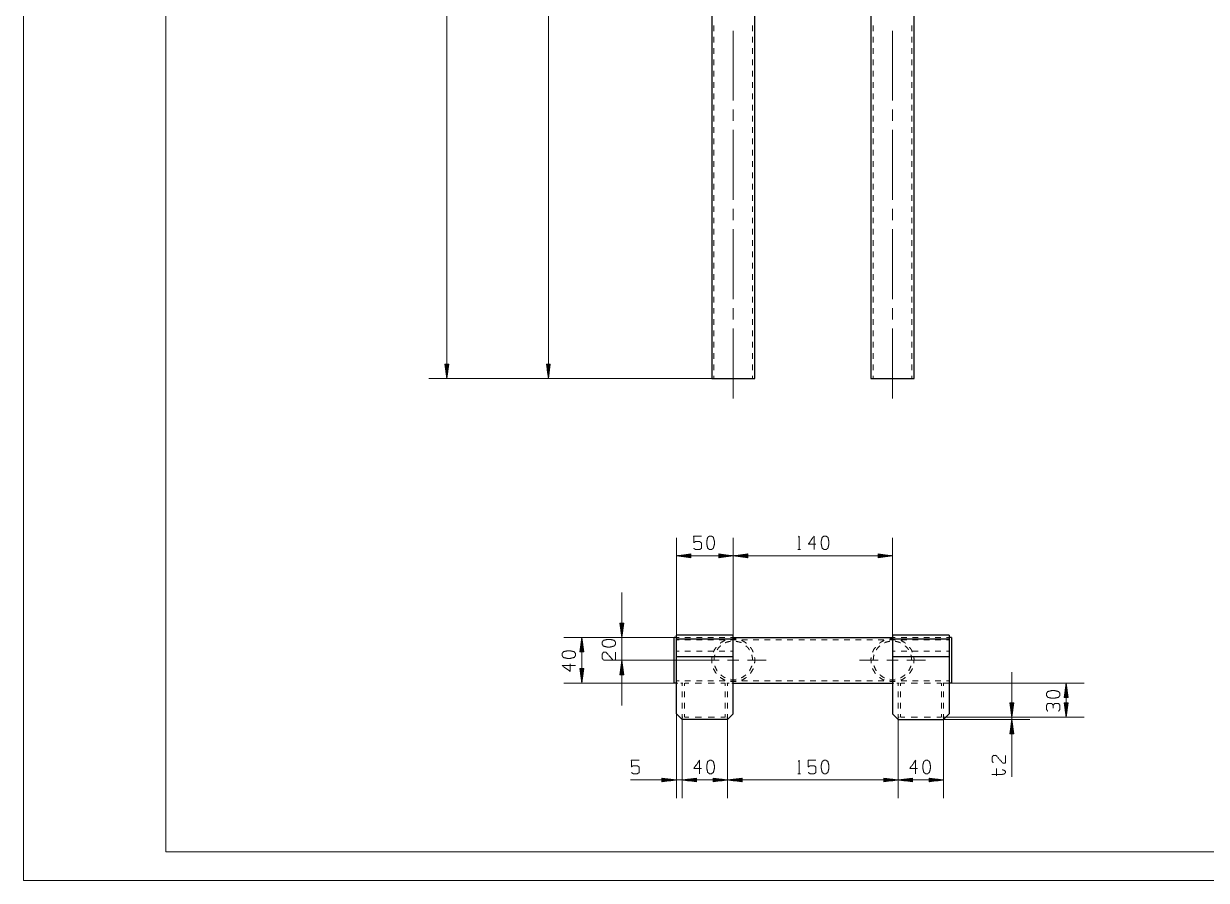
# Model space of a CAD drawing. Header units: millimetres. Extents: x 0 to 420, y 0 to 297.
# Drawn here: x 0 to 208, y 0 to 150.6 of the extents above; entities that cross this region are included whole.
import ezdxf

# ---------------------------------------------------------------- set-up
doc = ezdxf.new("R2010")
doc.units = ezdxf.units.MM
doc.layers.add('101', color=7, linetype='Continuous', true_color=0xffffff)

msp = doc.modelspace()

# ---------------------------------------------------------------- linework, layer by layer
at = {"layer": '101', "color": 133, "linetype": 'Continuous', "lineweight": 18}
for p, q in [((0, 297), (0, 0)), ((25, 292), (25, 5)), ((25, 5), (415, 5)), ((0, 0), (420, 0))]:
    msp.add_line(p, q, dxfattribs=at)
at = {"layer": '101', "color": 22, "linetype": 'Continuous', "lineweight": 18}
for p, q in [((74.42, 88.23), (74.42, 254.76)), ((92.29, 88.23), (92.29, 233.23)), ((74.09, 90.77), (74.09, 90.74)), ((74.09, 90.77), (74.09, 90.74)), ((74.09, 90.77), (74.42, 88.23)), ((74.76, 90.77), (74.09, 90.77)), ((74.14, 90.77), (74.14, 90.35)), ((74.19, 90.77), (74.19, 89.96)), ((74.24, 90.77), (74.24, 89.58)), ((74.29, 90.77), (74.29, 89.19)), ((74.35, 90.77), (74.35, 88.81)), ((74.4, 90.77), (74.4, 88.42)), ((74.42, 88.23), (74.76, 90.77)), ((74.45, 90.77), (74.45, 88.42)), ((74.5, 90.77), (74.5, 88.81)), ((74.55, 90.77), (74.55, 89.19)), ((74.6, 90.77), (74.6, 89.58)), ((74.65, 90.77), (74.65, 89.96)), ((74.7, 90.77), (74.7, 90.35)), ((74.75, 90.77), (74.75, 90.74)), ((74.75, 90.77), (74.75, 90.74)), ((91.95, 90.77), (92.29, 88.23)), ((92.62, 90.77), (91.95, 90.77)), ((91.96, 90.77), (91.96, 90.74)), ((91.96, 90.77), (91.96, 90.74)), ((92.01, 90.77), (92.01, 90.35)), ((92.06, 90.77), (92.06, 89.96)), ((92.11, 90.77), (92.11, 89.58)), ((92.16, 90.77), (92.16, 89.19)), ((92.21, 90.77), (92.21, 88.81)), ((92.26, 90.77), (92.26, 88.42)), ((92.29, 88.23), (92.62, 90.77)), ((92.31, 90.77), (92.31, 88.42)), ((92.36, 90.77), (92.36, 88.81)), ((92.42, 90.77), (92.42, 89.19)), ((92.47, 90.77), (92.47, 89.58)), ((92.52, 90.77), (92.52, 89.96)), ((92.57, 90.77), (92.57, 90.35)), ((92.62, 90.77), (92.62, 90.74)), ((92.62, 90.77), (92.62, 90.74)), ((121.02, 88.23), (71.25, 88.23)), ((121.02, 88.23), (89.11, 88.23)), ((114.82, 43.12), (114.82, 60.25)), ((124.82, 44.5), (124.82, 60.25)), ((124.82, 44.5), (124.82, 60.25)), ((152.82, 44.5), (152.82, 60.25)), ((117.36, 57.41), (114.82, 57.07)), ((114.82, 57.07), (117.36, 56.74)), ((114.82, 57.07), (124.82, 57.07)), ((117.36, 57.1), (115.01, 57.1)), ((117.36, 57.05), (115.01, 57.05)), ((117.36, 57.15), (115.4, 57.15)), ((117.36, 57), (115.4, 57)), ((117.36, 57.2), (115.79, 57.2)), ((117.36, 56.94), (115.79, 56.94)), ((117.36, 57.25), (116.17, 57.25)), ((117.36, 56.89), (116.17, 56.89)), ((117.36, 57.3), (116.56, 57.3)), ((117.36, 56.84), (116.56, 56.84)), ((117.36, 57.35), (116.94, 57.35)), ((117.36, 56.79), (116.94, 56.79)), ((117.36, 57.4), (117.33, 57.4)), ((117.36, 57.4), (117.33, 57.4)), ((117.36, 56.74), (117.33, 56.74)), ((117.36, 56.74), (117.33, 56.74)), ((117.36, 56.74), (117.36, 57.41)), ((124.82, 57.07), (122.28, 57.41)), ((122.28, 57.41), (122.28, 56.74)), ((122.28, 57.4), (122.31, 57.4)), ((122.28, 57.4), (122.31, 57.4)), ((122.28, 57.35), (122.7, 57.35)), ((122.28, 57.3), (123.09, 57.3)), ((122.28, 57.25), (123.47, 57.25)), ((122.28, 57.2), (123.86, 57.2)), ((122.28, 57.15), (124.24, 57.15)), ((122.28, 57.1), (124.63, 57.1)), ((122.28, 56.74), (124.82, 57.07)), ((122.28, 57.05), (124.63, 57.05)), ((122.28, 57), (124.24, 57)), ((122.28, 56.94), (123.86, 56.94)), ((122.28, 56.89), (123.47, 56.89)), ((122.28, 56.84), (123.09, 56.84)), ((122.28, 56.79), (122.7, 56.79)), ((122.28, 56.74), (122.31, 56.74)), ((122.28, 56.74), (122.31, 56.74)), ((127.36, 57.41), (124.82, 57.07)), ((124.82, 57.07), (152.82, 57.07)), ((124.82, 57.07), (127.36, 56.74)), ((127.36, 57.1), (125.01, 57.1)), ((127.36, 57.05), (125.01, 57.05)), ((127.36, 57.15), (125.4, 57.15)), ((127.36, 57), (125.4, 57)), ((127.36, 57.2), (125.79, 57.2)), ((127.36, 56.94), (125.79, 56.94)), ((127.36, 57.25), (126.17, 57.25)), ((127.36, 56.89), (126.17, 56.89)), ((127.36, 57.3), (126.56, 57.3)), ((127.36, 56.84), (126.56, 56.84)), ((127.36, 57.35), (126.94, 57.35)), ((127.36, 56.79), (126.94, 56.79)), ((127.36, 57.4), (127.33, 57.4)), ((127.36, 57.4), (127.33, 57.4)), ((127.36, 56.74), (127.33, 56.74)), ((127.36, 56.74), (127.33, 56.74)), ((127.36, 56.74), (127.36, 57.41)), ((150.28, 57.41), (150.28, 56.74)), ((152.82, 57.07), (150.28, 57.41)), ((150.28, 57.4), (150.31, 57.4)), ((150.28, 57.4), (150.31, 57.4)), ((150.28, 57.35), (150.7, 57.35)), ((150.28, 57.3), (151.09, 57.3)), ((150.28, 57.25), (151.47, 57.25)), ((150.28, 57.2), (151.86, 57.2)), ((150.28, 57.15), (152.24, 57.15)), ((150.28, 57.1), (152.63, 57.1)), ((150.28, 56.74), (152.82, 57.07)), ((150.28, 57.05), (152.63, 57.05)), ((150.28, 57), (152.24, 57)), ((150.28, 56.94), (151.86, 56.94)), ((150.28, 56.89), (151.47, 56.89)), ((150.28, 56.84), (151.09, 56.84)), ((150.28, 56.79), (150.7, 56.79)), ((150.28, 56.74), (150.31, 56.74)), ((150.28, 56.74), (150.31, 56.74)), ((105.21, 30.76), (105.21, 50.63)), ((104.88, 45.24), (105.21, 42.7)), ((105.55, 45.24), (104.88, 45.24)), ((104.88, 45.24), (104.88, 45.2)), ((104.88, 45.24), (104.88, 45.2)), ((104.93, 45.24), (104.93, 44.82)), ((104.98, 45.24), (104.98, 44.43)), ((105.04, 45.24), (105.04, 44.05)), ((105.09, 45.24), (105.09, 43.66)), ((105.14, 45.24), (105.14, 43.27)), ((105.19, 45.24), (105.19, 42.89)), ((105.21, 42.7), (105.55, 45.24)), ((105.24, 45.24), (105.24, 42.89)), ((105.29, 45.24), (105.29, 43.27)), ((105.34, 45.24), (105.34, 43.66)), ((105.39, 45.24), (105.39, 44.05)), ((105.44, 45.24), (105.44, 44.43)), ((105.49, 45.24), (105.49, 44.82)), ((105.54, 45.24), (105.54, 45.2)), ((105.54, 45.24), (105.54, 45.2)), ((114.42, 42.7), (95, 42.7)), ((98.18, 42.7), (97.84, 40.16)), ((98.05, 40.16), (98.05, 41.73)), ((98.1, 40.16), (98.1, 42.12)), ((98.15, 40.16), (98.15, 42.5)), ((98.51, 40.16), (98.18, 42.7)), ((98.18, 34.7), (98.18, 42.7)), ((98.2, 40.16), (98.2, 42.5)), ((98.25, 40.16), (98.25, 42.12)), ((98.3, 40.16), (98.3, 41.73)), ((114.82, 42.7), (102.04, 42.7)), ((97.84, 40.16), (98.51, 40.16)), ((97.85, 40.16), (97.85, 40.19)), ((97.85, 40.16), (97.85, 40.19)), ((97.9, 40.16), (97.9, 40.57)), ((97.95, 40.16), (97.95, 40.96)), ((98, 40.16), (98, 41.34)), ((98.35, 40.16), (98.35, 41.34)), ((98.41, 40.16), (98.41, 40.96)), ((98.46, 40.16), (98.46, 40.57)), ((98.51, 40.16), (98.51, 40.19)), ((98.51, 40.16), (98.51, 40.19)), ((119.02, 38.7), (102.04, 38.7)), ((105.21, 38.7), (104.88, 36.16)), ((105.09, 36.16), (105.09, 37.73)), ((105.14, 36.16), (105.14, 38.12)), ((105.19, 36.16), (105.19, 38.5)), ((105.55, 36.16), (105.21, 38.7)), ((105.24, 36.16), (105.24, 38.5)), ((105.29, 36.16), (105.29, 38.12)), ((105.34, 36.16), (105.34, 37.73)), ((98.51, 37.24), (97.84, 37.24)), ((97.84, 37.24), (98.18, 34.7)), ((97.85, 37.24), (97.85, 37.2)), ((97.85, 37.24), (97.85, 37.2)), ((97.9, 37.24), (97.9, 36.82)), ((97.95, 37.24), (97.95, 36.43)), ((98, 37.24), (98, 36.05)), ((98.05, 37.24), (98.05, 35.66)), ((98.1, 37.24), (98.1, 35.27)), ((98.15, 37.24), (98.15, 34.89)), ((98.18, 34.7), (98.51, 37.24)), ((98.2, 37.24), (98.2, 34.89)), ((98.25, 37.24), (98.25, 35.27)), ((98.3, 37.24), (98.3, 35.66)), ((98.35, 37.24), (98.35, 36.05)), ((98.41, 37.24), (98.41, 36.43)), ((98.46, 37.24), (98.46, 36.82)), ((98.51, 37.24), (98.51, 37.2)), ((98.51, 37.24), (98.51, 37.2)), ((104.88, 36.16), (104.88, 36.19)), ((104.88, 36.16), (104.88, 36.19)), ((104.88, 36.16), (105.55, 36.16)), ((104.93, 36.16), (104.93, 36.57)), ((104.98, 36.16), (104.98, 36.96)), ((105.04, 36.16), (105.04, 37.34)), ((105.39, 36.16), (105.39, 37.34)), ((105.44, 36.16), (105.44, 36.96)), ((105.49, 36.16), (105.49, 36.57)), ((105.54, 36.16), (105.54, 36.19)), ((105.54, 36.16), (105.54, 36.19)), ((173.8, 18.19), (173.8, 36.63)), ((114.42, 34.7), (95, 34.7)), ((161.82, 34.7), (186.54, 34.7)), ((183.37, 34.7), (183.03, 32.16)), ((183.19, 32.16), (183.19, 33.34)), ((183.24, 32.16), (183.24, 33.73)), ((183.29, 32.16), (183.29, 34.12)), ((183.34, 32.16), (183.34, 34.5)), ((183.37, 34.7), (183.37, 28.7)), ((183.7, 32.16), (183.37, 34.7)), ((183.39, 32.16), (183.39, 34.5)), ((183.45, 32.16), (183.45, 34.12)), ((183.5, 32.16), (183.5, 33.73)), ((183.55, 32.16), (183.55, 33.34)), ((174.14, 31.24), (173.47, 31.24)), ((173.47, 31.24), (173.8, 28.7)), ((173.47, 31.24), (173.47, 31.2)), ((173.47, 31.24), (173.47, 31.2)), ((173.52, 31.24), (173.52, 30.82)), ((173.57, 31.24), (173.57, 30.43)), ((173.62, 31.24), (173.62, 30.05)), ((173.67, 31.24), (173.67, 29.66)), ((173.72, 31.24), (173.72, 29.27)), ((173.78, 31.24), (173.78, 28.89)), ((173.8, 28.7), (174.14, 31.24)), ((173.83, 31.24), (173.83, 28.89)), ((173.88, 31.24), (173.88, 29.27)), ((173.93, 31.24), (173.93, 29.66)), ((173.98, 31.24), (173.98, 30.05)), ((174.03, 31.24), (174.03, 30.43)), ((174.08, 31.24), (174.08, 30.82)), ((174.13, 31.24), (174.13, 31.2)), ((174.13, 31.24), (174.13, 31.2)), ((183.03, 32.16), (183.7, 32.16)), ((183.7, 31.24), (183.03, 31.24)), ((183.03, 31.24), (183.37, 28.7)), ((183.04, 32.16), (183.04, 32.19)), ((183.04, 32.16), (183.04, 32.19)), ((183.04, 31.24), (183.04, 31.2)), ((183.04, 31.24), (183.04, 31.2)), ((183.09, 32.16), (183.09, 32.57)), ((183.09, 31.24), (183.09, 30.82)), ((183.14, 32.16), (183.14, 32.96)), ((183.14, 31.24), (183.14, 30.43)), ((183.19, 31.24), (183.19, 30.05)), ((183.24, 31.24), (183.24, 29.66)), ((183.29, 31.24), (183.29, 29.27)), ((183.34, 31.24), (183.34, 28.89)), ((183.37, 28.7), (183.7, 31.24)), ((183.39, 31.24), (183.39, 28.89)), ((183.45, 31.24), (183.45, 29.27)), ((183.5, 31.24), (183.5, 29.66)), ((183.55, 31.24), (183.55, 30.05)), ((183.6, 32.16), (183.6, 32.96)), ((183.6, 31.24), (183.6, 30.43)), ((183.65, 32.16), (183.65, 32.57)), ((183.65, 31.24), (183.65, 30.82)), ((183.7, 32.16), (183.7, 32.19)), ((183.7, 32.16), (183.7, 32.19)), ((183.7, 31.24), (183.7, 31.2)), ((183.7, 31.24), (183.7, 31.2)), ((114.82, 29.3), (114.82, 14.47)), ((115.82, 28.7), (115.82, 14.47)), ((115.82, 28.7), (115.82, 14.47)), ((123.82, 28.7), (123.82, 14.47)), ((123.82, 28.7), (123.82, 14.47)), ((153.82, 28.7), (153.82, 14.47)), ((153.82, 28.7), (153.82, 14.47)), ((161.82, 28.7), (186.54, 28.7)), ((161.82, 28.7), (161.82, 14.47)), ((161.82, 28.7), (176.98, 28.7)), ((161.82, 28.3), (176.98, 28.3)), ((173.8, 28.3), (173.47, 25.76)), ((173.67, 25.76), (173.67, 27.33)), ((173.72, 25.76), (173.72, 27.72)), ((173.78, 25.76), (173.78, 28.1)), ((174.14, 25.76), (173.8, 28.3)), ((173.83, 25.76), (173.83, 28.1)), ((173.88, 25.76), (173.88, 27.72)), ((173.93, 25.76), (173.93, 27.33)), ((173.47, 25.76), (173.47, 25.79)), ((173.47, 25.76), (173.47, 25.79)), ((173.47, 25.76), (174.14, 25.76)), ((173.52, 25.76), (173.52, 26.17)), ((173.57, 25.76), (173.57, 26.56)), ((173.62, 25.76), (173.62, 26.94)), ((173.98, 25.76), (173.98, 26.94)), ((174.03, 25.76), (174.03, 26.56)), ((174.08, 25.76), (174.08, 26.17)), ((174.13, 25.76), (174.13, 25.79)), ((174.13, 25.76), (174.13, 25.79)), ((106.74, 17.65), (123.76, 17.65)), ((112.28, 17.98), (112.31, 17.98)), ((112.28, 17.98), (112.31, 17.98)), ((114.82, 17.65), (112.28, 17.98)), ((112.28, 17.98), (112.28, 17.31)), ((112.28, 17.92), (112.7, 17.92)), ((112.28, 17.87), (113.09, 17.87)), ((112.28, 17.82), (113.47, 17.82)), ((112.28, 17.77), (113.86, 17.77)), ((112.28, 17.72), (114.24, 17.72)), ((112.28, 17.67), (114.63, 17.67)), ((112.28, 17.31), (114.82, 17.65)), ((112.28, 17.62), (114.63, 17.62)), ((112.28, 17.57), (114.24, 17.57)), ((112.28, 17.52), (113.86, 17.52)), ((112.28, 17.47), (113.47, 17.47)), ((112.28, 17.42), (113.09, 17.42)), ((112.28, 17.37), (112.7, 17.37)), ((112.28, 17.32), (112.31, 17.32)), ((112.28, 17.32), (112.31, 17.32)), ((118.36, 17.98), (115.82, 17.65)), ((118.36, 17.98), (115.82, 17.65)), ((115.82, 17.65), (118.36, 17.31)), ((123.82, 17.65), (115.82, 17.65)), ((115.82, 17.65), (118.36, 17.31)), ((118.36, 17.67), (116.01, 17.67)), ((118.36, 17.67), (116.01, 17.67)), ((118.36, 17.62), (116.01, 17.62)), ((118.36, 17.62), (116.01, 17.62)), ((118.36, 17.72), (116.4, 17.72)), ((118.36, 17.72), (116.4, 17.72)), ((118.36, 17.57), (116.4, 17.57)), ((118.36, 17.57), (116.4, 17.57)), ((118.36, 17.77), (116.79, 17.77)), ((118.36, 17.77), (116.79, 17.77)), ((118.36, 17.52), (116.79, 17.52)), ((118.36, 17.52), (116.79, 17.52)), ((118.36, 17.82), (117.17, 17.82)), ((118.36, 17.82), (117.17, 17.82)), ((118.36, 17.47), (117.17, 17.47)), ((118.36, 17.47), (117.17, 17.47)), ((118.36, 17.87), (117.56, 17.87)), ((118.36, 17.87), (117.56, 17.87)), ((118.36, 17.42), (117.56, 17.42)), ((118.36, 17.42), (117.56, 17.42)), ((118.36, 17.92), (117.94, 17.92)), ((118.36, 17.92), (117.94, 17.92)), ((118.36, 17.37), (117.94, 17.37)), ((118.36, 17.37), (117.94, 17.37)), ((118.36, 17.98), (118.33, 17.98)), ((118.36, 17.98), (118.33, 17.98)), ((118.36, 17.98), (118.33, 17.98)), ((118.36, 17.98), (118.33, 17.98)), ((118.36, 17.32), (118.33, 17.32)), ((118.36, 17.32), (118.33, 17.32)), ((118.36, 17.32), (118.33, 17.32)), ((118.36, 17.32), (118.33, 17.32)), ((118.36, 17.31), (118.36, 17.98)), ((118.36, 17.31), (118.36, 17.98)), ((121.28, 17.98), (121.31, 17.98)), ((121.28, 17.98), (121.31, 17.98)), ((123.82, 17.65), (121.28, 17.98)), ((121.28, 17.98), (121.28, 17.31)), ((121.28, 17.92), (121.7, 17.92)), ((121.28, 17.87), (122.09, 17.87)), ((121.28, 17.82), (122.47, 17.82)), ((121.28, 17.77), (122.86, 17.77)), ((121.28, 17.72), (123.24, 17.72)), ((121.28, 17.67), (123.63, 17.67)), ((121.28, 17.31), (123.82, 17.65)), ((121.28, 17.62), (123.63, 17.62)), ((121.28, 17.57), (123.24, 17.57)), ((121.28, 17.52), (122.86, 17.52)), ((121.28, 17.47), (122.47, 17.47)), ((121.28, 17.42), (122.09, 17.42)), ((121.28, 17.37), (121.7, 17.37)), ((121.28, 17.32), (121.31, 17.32)), ((121.28, 17.32), (121.31, 17.32)), ((126.36, 17.98), (123.82, 17.65)), ((123.82, 17.65), (126.36, 17.31)), ((153.82, 17.65), (123.82, 17.65)), ((126.36, 17.67), (124.01, 17.67)), ((126.36, 17.62), (124.01, 17.62)), ((126.36, 17.72), (124.4, 17.72)), ((126.36, 17.57), (124.4, 17.57)), ((126.36, 17.77), (124.79, 17.77)), ((126.36, 17.52), (124.79, 17.52)), ((126.36, 17.82), (125.17, 17.82)), ((126.36, 17.47), (125.17, 17.47)), ((126.36, 17.87), (125.56, 17.87)), ((126.36, 17.42), (125.56, 17.42)), ((126.36, 17.92), (125.94, 17.92)), ((126.36, 17.37), (125.94, 17.37)), ((126.36, 17.98), (126.33, 17.98)), ((126.36, 17.98), (126.33, 17.98)), ((126.36, 17.32), (126.33, 17.32)), ((126.36, 17.32), (126.33, 17.32)), ((126.36, 17.31), (126.36, 17.98)), ((151.28, 17.98), (151.28, 17.31)), ((151.28, 17.98), (151.31, 17.98)), ((151.28, 17.98), (151.31, 17.98)), ((153.82, 17.65), (151.28, 17.98)), ((151.28, 17.92), (151.7, 17.92)), ((151.28, 17.87), (152.09, 17.87)), ((151.28, 17.82), (152.47, 17.82)), ((151.28, 17.77), (152.86, 17.77)), ((151.28, 17.72), (153.24, 17.72)), ((151.28, 17.67), (153.63, 17.67)), ((151.28, 17.31), (153.82, 17.65)), ((151.28, 17.62), (153.63, 17.62)), ((151.28, 17.57), (153.24, 17.57)), ((151.28, 17.52), (152.86, 17.52)), ((151.28, 17.47), (152.47, 17.47)), ((151.28, 17.42), (152.09, 17.42)), ((151.28, 17.37), (151.7, 17.37)), ((151.28, 17.32), (151.31, 17.32)), ((151.28, 17.32), (151.31, 17.32)), ((156.36, 17.98), (153.82, 17.65)), ((161.82, 17.65), (153.82, 17.65)), ((153.82, 17.65), (156.36, 17.31)), ((156.36, 17.67), (154.01, 17.67)), ((156.36, 17.62), (154.01, 17.62)), ((156.36, 17.72), (154.4, 17.72)), ((156.36, 17.57), (154.4, 17.57)), ((156.36, 17.77), (154.79, 17.77)), ((156.36, 17.52), (154.79, 17.52)), ((156.36, 17.82), (155.17, 17.82)), ((156.36, 17.47), (155.17, 17.47)), ((156.36, 17.87), (155.56, 17.87)), ((156.36, 17.42), (155.56, 17.42)), ((156.36, 17.92), (155.94, 17.92)), ((156.36, 17.37), (155.94, 17.37)), ((156.36, 17.98), (156.33, 17.98)), ((156.36, 17.98), (156.33, 17.98)), ((156.36, 17.32), (156.33, 17.32)), ((156.36, 17.32), (156.33, 17.32)), ((156.36, 17.31), (156.36, 17.98)), ((159.28, 17.98), (159.31, 17.98)), ((159.28, 17.98), (159.31, 17.98)), ((159.28, 17.98), (159.28, 17.31)), ((161.82, 17.65), (159.28, 17.98)), ((159.28, 17.92), (159.7, 17.92)), ((159.28, 17.87), (160.09, 17.87)), ((159.28, 17.82), (160.47, 17.82)), ((159.28, 17.77), (160.86, 17.77)), ((159.28, 17.72), (161.24, 17.72)), ((159.28, 17.67), (161.63, 17.67)), ((159.28, 17.31), (161.82, 17.65)), ((159.28, 17.62), (161.63, 17.62)), ((159.28, 17.57), (161.24, 17.57)), ((159.28, 17.52), (160.86, 17.52)), ((159.28, 17.47), (160.47, 17.47)), ((159.28, 17.42), (160.09, 17.42)), ((159.28, 17.37), (159.7, 17.37)), ((159.28, 17.32), (159.31, 17.32)), ((159.28, 17.32), (159.31, 17.32))]:
    msp.add_line(p, q, dxfattribs=at)
at = {"layer": '101', "color": 92, "linetype": 'Continuous', "lineweight": 25}
for p, q in [((121.02, 233.23), (121.02, 88.23)), ((128.62, 88.23), (128.62, 233.23)), ((149.02, 233.23), (149.02, 88.23)), ((156.62, 88.23), (156.62, 233.23)), ((124.82, 43.12), (114.82, 43.12)), ((114.82, 42.42), (114.82, 43.12)), ((114.82, 39.88), (114.82, 42.42)), ((124.82, 42.42), (114.82, 42.42)), ((124.82, 42.42), (124.82, 43.12)), ((124.82, 42.7), (152.82, 42.7)), ((124.82, 39.88), (124.82, 42.42)), ((152.82, 43.12), (152.82, 42.42)), ((162.82, 43.12), (152.82, 43.12)), ((152.82, 42.42), (152.82, 39.88)), ((162.82, 42.42), (152.82, 42.42)), ((162.82, 43.12), (162.82, 42.42)), ((162.82, 42.42), (162.82, 39.88)), ((124.82, 39.3), (114.82, 39.3)), ((114.82, 29.3), (114.82, 38.3)), ((124.82, 29.3), (124.82, 38.3)), ((162.82, 39.3), (152.82, 39.3)), ((152.82, 38.3), (152.82, 29.3)), ((162.82, 38.3), (162.82, 29.3)), ((124.82, 34.7), (152.82, 34.7)), ((114.82, 29.3), (115.82, 28.3)), ((123.82, 28.3), (124.82, 29.3)), ((152.82, 29.3), (153.82, 28.3)), ((161.82, 28.3), (162.82, 29.3)), ((123.82, 28.3), (115.82, 28.3)), ((153.82, 28.3), (161.82, 28.3))]:
    msp.add_line(p, q, dxfattribs=at)
at = {"layer": '101', "color": 53, "linetype": 'Continuous', "lineweight": 18}
for p, q in [((121.42, 150.3), (121.42, 149.31)), ((128.22, 149.31), (128.22, 150.3)), ((149.42, 150.3), (149.42, 149.31)), ((156.22, 149.31), (156.22, 150.3)), ((121.42, 148.31), (121.42, 147.32)), ((128.22, 147.32), (128.22, 148.31)), ((149.42, 148.31), (149.42, 147.32)), ((156.22, 147.32), (156.22, 148.31)), ((121.42, 146.33), (121.42, 145.33)), ((128.22, 145.33), (128.22, 146.33)), ((149.42, 146.33), (149.42, 145.33)), ((156.22, 145.33), (156.22, 146.33)), ((121.42, 144.34), (121.42, 143.35)), ((128.22, 143.35), (128.22, 144.34)), ((149.42, 144.34), (149.42, 143.35)), ((156.22, 143.35), (156.22, 144.34)), ((121.42, 142.36), (121.42, 141.36)), ((128.22, 141.36), (128.22, 142.36)), ((149.42, 142.36), (149.42, 141.36)), ((156.22, 141.36), (156.22, 142.36)), ((121.42, 140.37), (121.42, 139.38)), ((128.22, 139.38), (128.22, 140.37)), ((149.42, 140.37), (149.42, 139.38)), ((156.22, 139.38), (156.22, 140.37)), ((121.42, 138.38), (121.42, 137.39)), ((128.22, 137.39), (128.22, 138.38)), ((149.42, 138.38), (149.42, 137.39)), ((156.22, 137.39), (156.22, 138.38)), ((121.42, 136.4), (121.42, 135.4)), ((128.22, 135.4), (128.22, 136.4)), ((149.42, 136.4), (149.42, 135.4)), ((156.22, 135.4), (156.22, 136.4)), ((121.42, 134.41), (121.42, 133.42)), ((128.22, 133.42), (128.22, 134.41)), ((149.42, 134.41), (149.42, 133.42)), ((156.22, 133.42), (156.22, 134.41)), ((121.42, 132.42), (121.42, 131.43)), ((128.22, 131.43), (128.22, 132.42)), ((149.42, 132.42), (149.42, 131.43)), ((156.22, 131.43), (156.22, 132.42)), ((121.42, 130.44), (121.42, 129.44)), ((128.22, 129.44), (128.22, 130.44)), ((149.42, 130.44), (149.42, 129.44)), ((156.22, 129.44), (156.22, 130.44)), ((121.42, 128.45), (121.42, 127.46)), ((128.22, 127.46), (128.22, 128.45)), ((149.42, 128.45), (149.42, 127.46)), ((156.22, 127.46), (156.22, 128.45)), ((121.42, 126.46), (121.42, 125.47)), ((128.22, 125.47), (128.22, 126.46)), ((149.42, 126.46), (149.42, 125.47)), ((156.22, 125.47), (156.22, 126.46)), ((121.42, 124.48), (121.42, 123.49)), ((128.22, 123.49), (128.22, 124.48)), ((149.42, 124.48), (149.42, 123.49)), ((156.22, 123.49), (156.22, 124.48)), ((121.42, 122.49), (121.42, 121.5)), ((128.22, 121.5), (128.22, 122.49)), ((149.42, 122.49), (149.42, 121.5)), ((156.22, 121.5), (156.22, 122.49)), ((121.42, 120.51), (121.42, 119.51)), ((128.22, 119.51), (128.22, 120.51)), ((149.42, 120.51), (149.42, 119.51)), ((156.22, 119.51), (156.22, 120.51)), ((121.42, 118.52), (121.42, 117.53)), ((121.42, 116.53), (121.42, 115.54)), ((128.22, 117.53), (128.22, 118.52)), ((128.22, 115.54), (128.22, 116.53)), ((149.42, 118.52), (149.42, 117.53)), ((149.42, 116.53), (149.42, 115.54)), ((156.22, 117.53), (156.22, 118.52)), ((156.22, 115.54), (156.22, 116.53)), ((121.42, 114.55), (121.42, 113.55)), ((128.22, 113.55), (128.22, 114.55)), ((149.42, 114.55), (149.42, 113.55)), ((156.22, 113.55), (156.22, 114.55)), ((121.42, 112.56), (121.42, 111.57)), ((128.22, 111.57), (128.22, 112.56)), ((149.42, 112.56), (149.42, 111.57)), ((156.22, 111.57), (156.22, 112.56)), ((121.42, 110.57), (121.42, 109.58)), ((128.22, 109.58), (128.22, 110.57)), ((149.42, 110.57), (149.42, 109.58)), ((156.22, 109.58), (156.22, 110.57)), ((121.42, 108.59), (121.42, 107.59)), ((128.22, 107.59), (128.22, 108.59)), ((149.42, 108.59), (149.42, 107.59)), ((156.22, 107.59), (156.22, 108.59)), ((121.42, 106.6), (121.42, 105.61)), ((128.22, 105.61), (128.22, 106.6)), ((149.42, 106.6), (149.42, 105.61)), ((156.22, 105.61), (156.22, 106.6)), ((121.42, 104.62), (121.42, 103.62)), ((128.22, 103.62), (128.22, 104.62)), ((149.42, 104.62), (149.42, 103.62)), ((156.22, 103.62), (156.22, 104.62)), ((121.42, 102.63), (121.42, 101.64)), ((128.22, 101.64), (128.22, 102.63)), ((149.42, 102.63), (149.42, 101.64)), ((156.22, 101.64), (156.22, 102.63)), ((121.42, 100.64), (121.42, 99.65)), ((128.22, 99.65), (128.22, 100.64)), ((149.42, 100.64), (149.42, 99.65)), ((156.22, 99.65), (156.22, 100.64)), ((121.42, 98.66), (121.42, 97.66)), ((128.22, 97.66), (128.22, 98.66)), ((149.42, 98.66), (149.42, 97.66)), ((156.22, 97.66), (156.22, 98.66)), ((121.42, 96.67), (121.42, 95.68)), ((128.22, 95.68), (128.22, 96.67)), ((149.42, 96.67), (149.42, 95.68)), ((156.22, 95.68), (156.22, 96.67)), ((121.42, 94.68), (121.42, 93.69)), ((128.22, 93.69), (128.22, 94.68)), ((149.42, 94.68), (149.42, 93.69)), ((156.22, 93.69), (156.22, 94.68)), ((121.42, 92.7), (121.42, 91.7)), ((128.22, 91.7), (128.22, 92.7)), ((149.42, 92.7), (149.42, 91.7)), ((156.22, 91.7), (156.22, 92.7)), ((121.42, 90.71), (121.42, 89.72)), ((128.22, 89.72), (128.22, 90.71)), ((149.42, 90.71), (149.42, 89.72)), ((156.22, 89.72), (156.22, 90.71)), ((121.42, 88.72), (121.42, 88.23)), ((128.22, 88.23), (128.22, 88.72)), ((149.42, 88.72), (149.42, 88.23)), ((156.22, 88.23), (156.22, 88.72)), ((114.82, 42.7), (115.32, 42.7)), ((114.82, 42.3), (115.32, 42.3)), ((116.32, 42.7), (117.32, 42.7)), ((116.32, 42.3), (117.32, 42.3)), ((118.32, 42.7), (119.32, 42.7)), ((118.32, 42.3), (119.32, 42.3)), ((120.32, 42.7), (121.32, 42.7)), ((120.32, 42.3), (121.32, 42.3)), ((122.32, 42.7), (123.32, 42.7)), ((122.32, 42.3), (123.32, 42.3)), ((124.32, 42.7), (124.82, 42.7)), ((124.32, 42.3), (125.32, 42.3)), ((126.32, 42.3), (127.32, 42.3)), ((128.32, 42.3), (129.32, 42.3)), ((130.32, 42.3), (131.32, 42.3)), ((132.32, 42.3), (133.32, 42.3)), ((134.32, 42.3), (135.32, 42.3)), ((136.32, 42.3), (137.32, 42.3)), ((138.32, 42.3), (139.32, 42.3)), ((140.32, 42.3), (141.32, 42.3)), ((142.32, 42.3), (143.32, 42.3)), ((144.32, 42.3), (145.32, 42.3)), ((146.32, 42.3), (147.32, 42.3)), ((148.32, 42.3), (149.32, 42.3)), ((150.32, 42.3), (151.32, 42.3)), ((152.32, 42.3), (153.32, 42.3)), ((152.82, 42.7), (153.32, 42.7)), ((154.32, 42.7), (155.32, 42.7)), ((154.32, 42.3), (155.32, 42.3)), ((156.32, 42.7), (157.32, 42.7)), ((156.32, 42.3), (157.32, 42.3)), ((158.32, 42.7), (159.32, 42.7)), ((158.32, 42.3), (159.32, 42.3)), ((160.32, 42.7), (161.32, 42.7)), ((160.32, 42.3), (161.32, 42.3)), ((162.32, 42.7), (162.82, 42.7)), ((162.32, 42.3), (162.82, 42.3)), ((115.32, 40.3), (114.82, 40.3)), ((117.32, 40.3), (116.32, 40.3)), ((119.32, 40.3), (118.32, 40.3)), ((121.32, 40.3), (120.32, 40.3)), ((123.32, 40.3), (122.32, 40.3)), ((124.82, 40.3), (124.32, 40.3)), ((153.32, 40.3), (152.82, 40.3)), ((155.32, 40.3), (154.32, 40.3)), ((157.32, 40.3), (156.32, 40.3)), ((159.32, 40.3), (158.32, 40.3)), ((161.32, 40.3), (160.32, 40.3)), ((162.82, 40.3), (162.32, 40.3)), ((114.82, 35.1), (115.32, 35.1)), ((114.82, 34.7), (115.07, 34.7)), ((115.57, 34.7), (115.82, 34.7)), ((115.82, 34.2), (115.82, 34.7)), ((115.82, 34.7), (115.97, 34.7)), ((116.22, 34.2), (116.22, 34.7)), ((116.27, 34.7), (116.42, 34.7)), ((116.32, 35.1), (117.32, 35.1)), ((116.42, 34.7), (116.99, 34.7)), ((118.12, 34.7), (119.25, 34.7)), ((118.32, 35.1), (119.32, 35.1)), ((120.32, 35.1), (121.32, 35.1)), ((120.39, 34.7), (121.52, 34.7)), ((122.32, 35.1), (123.32, 35.1)), ((122.65, 34.7), (123.22, 34.7)), ((123.37, 34.7), (123.22, 34.7)), ((123.42, 34.2), (123.42, 34.7)), ((123.82, 34.7), (123.67, 34.7)), ((123.82, 34.7), (124.07, 34.7)), ((123.82, 34.2), (123.82, 34.7)), ((124.32, 35.1), (125.32, 35.1)), ((124.33, 34.95), (124.82, 34.9)), ((124.34, 35.36), (124.82, 35.3)), ((124.57, 34.7), (124.82, 34.7)), ((124.82, 35.3), (125.3, 35.36)), ((124.82, 34.9), (125.31, 34.95)), ((126.32, 35.1), (127.32, 35.1)), ((128.32, 35.1), (129.32, 35.1)), ((130.32, 35.1), (131.32, 35.1)), ((132.32, 35.1), (133.32, 35.1)), ((134.32, 35.1), (135.32, 35.1)), ((136.32, 35.1), (137.32, 35.1)), ((138.32, 35.1), (139.32, 35.1)), ((140.32, 35.1), (141.32, 35.1)), ((142.32, 35.1), (143.32, 35.1)), ((144.32, 35.1), (145.32, 35.1)), ((146.32, 35.1), (147.32, 35.1)), ((148.32, 35.1), (149.32, 35.1)), ((150.32, 35.1), (151.32, 35.1)), ((152.32, 35.1), (153.32, 35.1)), ((152.33, 34.95), (152.82, 34.9)), ((152.34, 35.36), (152.82, 35.3)), ((152.82, 35.3), (153.3, 35.36)), ((152.82, 34.9), (153.31, 34.95)), ((152.82, 34.7), (153.07, 34.7)), ((153.57, 34.7), (153.82, 34.7)), ((153.97, 34.7), (153.82, 34.7)), ((153.82, 34.7), (153.82, 34.2)), ((154.22, 34.7), (154.22, 34.2)), ((154.42, 34.7), (154.27, 34.7)), ((154.32, 35.1), (155.32, 35.1)), ((154.42, 34.7), (154.99, 34.7)), ((156.12, 34.7), (157.25, 34.7)), ((156.32, 35.1), (157.32, 35.1)), ((158.32, 35.1), (159.32, 35.1)), ((158.39, 34.7), (159.52, 34.7)), ((160.32, 35.1), (161.32, 35.1)), ((160.65, 34.7), (161.22, 34.7)), ((161.22, 34.7), (161.37, 34.7)), ((161.42, 34.7), (161.42, 34.2)), ((161.67, 34.7), (161.82, 34.7)), ((161.82, 34.7), (162.07, 34.7)), ((161.82, 34.7), (161.82, 34.2)), ((162.32, 35.1), (162.82, 35.1)), ((162.57, 34.7), (162.82, 34.7)), ((115.82, 32.2), (115.82, 33.2)), ((116.22, 32.2), (116.22, 33.2)), ((123.42, 32.2), (123.42, 33.2)), ((123.82, 32.2), (123.82, 33.2)), ((153.82, 33.2), (153.82, 32.2)), ((154.22, 33.2), (154.22, 32.2)), ((161.42, 33.2), (161.42, 32.2)), ((161.82, 33.2), (161.82, 32.2)), ((115.82, 30.2), (115.82, 31.2)), ((115.82, 28.7), (115.82, 29.2)), ((116.22, 30.2), (116.22, 31.2)), ((116.22, 28.7), (116.22, 29.2)), ((123.42, 30.2), (123.42, 31.2)), ((123.42, 28.7), (123.42, 29.2)), ((123.82, 30.2), (123.82, 31.2)), ((123.82, 28.7), (123.82, 29.2)), ((153.82, 31.2), (153.82, 30.2)), ((153.82, 29.2), (153.82, 28.7)), ((154.22, 31.2), (154.22, 30.2)), ((154.22, 29.2), (154.22, 28.7)), ((161.42, 31.2), (161.42, 30.2)), ((161.42, 29.2), (161.42, 28.7)), ((161.82, 31.2), (161.82, 30.2)), ((161.82, 29.2), (161.82, 28.7)), ((115.97, 28.7), (115.82, 28.7)), ((115.97, 28.7), (115.82, 28.7)), ((115.82, 28.7), (115.82, 28.6)), ((115.82, 28.4), (115.82, 28.3)), ((116.42, 28.7), (116.27, 28.7)), ((116.42, 28.7), (116.27, 28.7)), ((116.99, 28.7), (116.42, 28.7)), ((116.99, 28.7), (116.42, 28.7)), ((119.25, 28.7), (118.12, 28.7)), ((119.25, 28.7), (118.12, 28.7)), ((121.52, 28.7), (120.39, 28.7)), ((121.52, 28.7), (120.39, 28.7)), ((123.22, 28.7), (122.65, 28.7)), ((123.22, 28.7), (122.65, 28.7)), ((123.37, 28.7), (123.22, 28.7)), ((123.37, 28.7), (123.22, 28.7)), ((123.82, 28.7), (123.67, 28.7)), ((123.82, 28.7), (123.67, 28.7)), ((123.82, 28.7), (123.82, 28.6)), ((123.82, 28.4), (123.82, 28.3)), ((153.97, 28.7), (153.82, 28.7)), ((153.82, 28.6), (153.82, 28.7)), ((153.97, 28.7), (153.82, 28.7)), ((153.82, 28.3), (153.82, 28.4)), ((154.42, 28.7), (154.27, 28.7)), ((154.42, 28.7), (154.27, 28.7)), ((154.99, 28.7), (154.42, 28.7)), ((154.99, 28.7), (154.42, 28.7)), ((157.25, 28.7), (156.12, 28.7)), ((157.25, 28.7), (156.12, 28.7)), ((159.52, 28.7), (158.39, 28.7)), ((159.52, 28.7), (158.39, 28.7)), ((161.22, 28.7), (160.65, 28.7)), ((161.22, 28.7), (160.65, 28.7)), ((161.37, 28.7), (161.22, 28.7)), ((161.37, 28.7), (161.22, 28.7)), ((161.82, 28.7), (161.67, 28.7)), ((161.82, 28.7), (161.67, 28.7)), ((161.82, 28.6), (161.82, 28.7)), ((161.82, 28.3), (161.82, 28.4))]:
    msp.add_line(p, q, dxfattribs=at)
at = {"layer": '101', "color": 151, "linetype": 'Continuous', "lineweight": 18}
for p, q in [((124.82, 137.13), (124.82, 149.41)), ((152.82, 137.13), (152.82, 149.41)), ((124.82, 133.54), (124.82, 135.54)), ((152.82, 133.54), (152.82, 135.54)), ((124.82, 119.67), (124.82, 131.95)), ((152.82, 119.67), (152.82, 131.95)), ((124.82, 116.08), (124.82, 118.08)), ((152.82, 116.08), (152.82, 118.08)), ((124.82, 102.21), (124.82, 114.49)), ((152.82, 102.21), (152.82, 114.49)), ((124.82, 98.62), (124.82, 100.62)), ((152.82, 98.62), (152.82, 100.62)), ((124.82, 41.2), (124.82, 44.5)), ((152.82, 41.2), (152.82, 44.5)), ((124.82, 37.7), (124.82, 39.7)), ((152.82, 37.7), (152.82, 39.7)), ((122.32, 38.7), (119.02, 38.7)), ((123.82, 38.7), (125.82, 38.7)), ((127.32, 38.7), (130.62, 38.7)), ((150.32, 38.7), (147.02, 38.7)), ((151.82, 38.7), (153.82, 38.7)), ((155.32, 38.7), (158.62, 38.7)), ((124.82, 36.2), (124.82, 32.9)), ((152.82, 36.2), (152.82, 32.9))]:
    msp.add_line(p, q, dxfattribs=at)
at = {"layer": '101', "color": 72, "linetype": 'Continuous', "lineweight": 18}
for p, q in [((136.2, 58.16), (136.63, 58.16)), ((136.2, 18.74), (136.63, 18.74)), ((171.13, 18.36), (171.13, 19.69))]:
    msp.add_line(p, q, dxfattribs=at)
at = {"layer": '101', "color": 72, "linetype": 'Continuous', "lineweight": 25}
for p, q in [((114.82, 42.7), (114.42, 42.7)), ((114.42, 35.3), (114.42, 42.1)), ((163.22, 42.7), (162.82, 42.7)), ((163.22, 42.1), (163.22, 35.3)), ((114.82, 34.7), (114.42, 34.7)), ((163.22, 34.7), (162.82, 34.7))]:
    msp.add_line(p, q, dxfattribs=at)
at = {"layer": '101', "color": 151, "linetype": 'Continuous', "lineweight": 18}
for points in [[(124.82, 84.75), (124.82, 86.34), (124.82, 97.03)], [(152.82, 84.75), (152.82, 86.34), (152.82, 97.03)]]:
    msp.add_open_spline(points, degree=1, knots=[0, 0, 0.129302, 1, 1], dxfattribs=at)
at = {"layer": '101', "color": 92, "linetype": 'Continuous', "lineweight": 25}
for points, knots in [([(121.02, 88.23), (121.53, 88.23), (122.92, 88.23), (124.82, 88.23)], [0, 0, 0.133975, 0.499999, 1, 1]), ([(124.82, 88.23), (126.72, 88.23), (127.51, 88.23), (128.49, 88.23), (128.62, 88.23)], [0, 0, 0.5, 0.707106, 0.965926, 1, 1]), ([(149.02, 88.23), (149.15, 88.23), (150.13, 88.23), (151.84, 88.23), (152.82, 88.23)], [0, 0, 0.034076, 0.292893, 0.74118, 1, 1]), ([(152.82, 88.23), (153.81, 88.23), (155.51, 88.23), (156.49, 88.23), (156.62, 88.23)], [0, 0, 0.25882, 0.707109, 0.965926, 1, 1]), ([(152.82, 39.3), (152.82, 39.16), (152.82, 38.3)], [0, 0, 0.133976, 1, 1]), ([(162.82, 39.3), (162.82, 39.16), (162.82, 38.3)], [0, 0, 0.133976, 1, 1])]:
    msp.add_open_spline(points, degree=1, knots=knots, dxfattribs=at)
at = {"layer": '101', "color": 72, "linetype": 'Continuous', "lineweight": 18}
for points, knots in [([(117.86, 58.39), (118.2, 58.16), (118.89, 58.16), (119.22, 58.39), (119.22, 59.34), (118.89, 59.59), (118.2, 59.59), (117.86, 59.36), (117.86, 60.54), (119.22, 60.54)], [0, 0, 0.062228, 0.168343, 0.230571, 0.376816, 0.441265, 0.547381, 0.609609, 0.79049, 1, 1]), ([(120.99, 58.16), (121.32, 58.41), (121.5, 59.11), (121.5, 59.59), (121.32, 60.31), (120.99, 60.54), (120.65, 60.54), (120.32, 60.31), (120.14, 59.59), (120.16, 59.11), (120.32, 58.41), (120.65, 58.16), (120.99, 58.16)], [0, 0, 0.067526, 0.183971, 0.260584, 0.380943, 0.446141, 0.500306, 0.565504, 0.685864, 0.762529, 0.87831, 0.945835, 1, 1]), ([(136.27, 60.34), (136.41, 60.54), (136.41, 58.16)], [0, 0, 0.093489, 1, 1]), ([(139.36, 59.11), (138.02, 59.11), (139.03, 60.54), (139.03, 58.16)], [0, 0, 0.245869, 0.565295, 1, 1]), ([(141.13, 58.16), (141.46, 58.41), (141.64, 59.11), (141.64, 59.59), (141.46, 60.31), (141.13, 60.54), (140.79, 60.54), (140.45, 60.31), (140.28, 59.59), (140.3, 59.11), (140.45, 58.41), (140.79, 58.16), (141.13, 58.16)], [0, 0, 0.067526, 0.183971, 0.260583, 0.380942, 0.44614, 0.500305, 0.565504, 0.685863, 0.762528, 0.878308, 0.945835, 1, 1]), ([(104.12, 41.86), (103.87, 42.2), (103.17, 42.37), (102.7, 42.37), (101.97, 42.2), (101.75, 41.86), (101.75, 41.53), (101.97, 41.19), (102.7, 41.01), (103.17, 41.03), (103.87, 41.19), (104.12, 41.53), (104.12, 41.86)], [0, 0, 0.067526, 0.183971, 0.260583, 0.380943, 0.446141, 0.500306, 0.565504, 0.685863, 0.762528, 0.878309, 0.945835, 1, 1]), ([(97.08, 39.86), (96.83, 40.2), (96.13, 40.37), (95.66, 40.37), (94.93, 40.2), (94.71, 39.86), (94.71, 39.53), (94.93, 39.19), (95.66, 39.01), (96.13, 39.03), (96.83, 39.19), (97.08, 39.53), (97.08, 39.86)], [0, 0, 0.067526, 0.183971, 0.260584, 0.380943, 0.446141, 0.500306, 0.565504, 0.685863, 0.762529, 0.878309, 0.945835, 1, 1]), ([(101.97, 38.75), (101.75, 39.07), (101.75, 39.76), (101.97, 40.1), (102.45, 40.1), (103.65, 38.74), (104.12, 38.75), (104.12, 40.1)], [0, 0, 0.069692, 0.192977, 0.265274, 0.350227, 0.67474, 0.759752, 1, 1]), ([(96.13, 38.1), (96.13, 36.75), (94.71, 37.76), (97.08, 37.76)], [0, 0, 0.245869, 0.565295, 1, 1]), ([(182.28, 32.86), (182.03, 33.2), (181.33, 33.37), (180.85, 33.37), (180.13, 33.2), (179.9, 32.86), (179.9, 32.53), (180.13, 32.19), (180.85, 32.01), (181.33, 32.03), (182.03, 32.19), (182.28, 32.53), (182.28, 32.86)], [0, 0, 0.067525, 0.183972, 0.260583, 0.380943, 0.446141, 0.500306, 0.565504, 0.685864, 0.762527, 0.87831, 0.945835, 1, 1]), ([(181.08, 30.76), (180.85, 31.1), (180.13, 31.1), (179.9, 30.76), (179.9, 30.07), (180.13, 29.74)], [0, 0, 0.153874, 0.429852, 0.583727, 0.846125, 1, 1]), ([(182.05, 29.75), (182.28, 30.07), (182.28, 30.76), (182.05, 31.1), (181.33, 31.1), (181.08, 30.76), (181.08, 30.25)], [0, 0, 0.124121, 0.343689, 0.472447, 0.703378, 0.836731, 1, 1]), ([(106.9, 18.96), (107.23, 18.74), (107.92, 18.74), (108.26, 18.96), (108.26, 19.91), (107.92, 20.16), (107.23, 20.16), (106.9, 19.94), (106.9, 21.11), (108.26, 21.11)], [0, 0, 0.062228, 0.168343, 0.230571, 0.376816, 0.441265, 0.547381, 0.609609, 0.79049, 1, 1]), ([(119.22, 19.69), (117.88, 19.69), (118.89, 21.11), (118.89, 18.74)], [0, 0, 0.245869, 0.565295, 1, 1]), ([(120.99, 18.74), (121.32, 18.99), (121.5, 19.69), (121.5, 20.16), (121.32, 20.89), (120.99, 21.11), (120.65, 21.11), (120.32, 20.89), (120.14, 20.16), (120.16, 19.69), (120.32, 18.99), (120.65, 18.74), (120.99, 18.74)], [0, 0, 0.067526, 0.183972, 0.260584, 0.380943, 0.446141, 0.500306, 0.565504, 0.685864, 0.762529, 0.87831, 0.945835, 1, 1]), ([(136.27, 20.91), (136.41, 21.11), (136.41, 18.74)], [0, 0, 0.093489, 1, 1]), ([(138, 18.96), (138.34, 18.74), (139.03, 18.74), (139.36, 18.96), (139.36, 19.91), (139.03, 20.16), (138.34, 20.16), (138, 19.94), (138, 21.11), (139.36, 21.11)], [0, 0, 0.062229, 0.168344, 0.230572, 0.376816, 0.441265, 0.54738, 0.609609, 0.790489, 1, 1]), ([(141.13, 18.74), (141.46, 18.99), (141.64, 19.69), (141.64, 20.16), (141.46, 20.89), (141.13, 21.11), (140.79, 21.11), (140.45, 20.89), (140.28, 20.16), (140.3, 19.69), (140.45, 18.99), (140.79, 18.74), (141.13, 18.74)], [0, 0, 0.067526, 0.183971, 0.260583, 0.380942, 0.44614, 0.500305, 0.565504, 0.685863, 0.762528, 0.878308, 0.945835, 1, 1]), ([(157.22, 19.69), (155.88, 19.69), (156.89, 21.11), (156.89, 18.74)], [0, 0, 0.245869, 0.565295, 1, 1]), ([(158.99, 18.74), (159.32, 18.99), (159.5, 19.69), (159.5, 20.16), (159.32, 20.89), (158.99, 21.11), (158.65, 21.11), (158.32, 20.89), (158.14, 20.16), (158.16, 19.69), (158.32, 18.99), (158.65, 18.74), (158.99, 18.74)], [0, 0, 0.067526, 0.183971, 0.260583, 0.380942, 0.44614, 0.500305, 0.565504, 0.685863, 0.762528, 0.878308, 0.945835, 1, 1]), ([(170.56, 20.64), (170.33, 20.96), (170.33, 21.65), (170.56, 21.98), (171.03, 21.98), (172.23, 20.62), (172.71, 20.64), (172.71, 21.98)], [0, 0, 0.069692, 0.192977, 0.265274, 0.350227, 0.67474, 0.759752, 1, 1]), ([(172.13, 19.44), (172.48, 19.35), (172.68, 19.16), (172.68, 18.91), (172.48, 18.7), (172.13, 18.63), (170.31, 18.63)], [0, 0, 0.107403, 0.190396, 0.264021, 0.350761, 0.456999, 1, 1])]:
    msp.add_open_spline(points, degree=1, knots=knots, dxfattribs=at)
at = {"layer": '101', "color": 72, "linetype": 'Continuous', "lineweight": 25}
for points in [[(114.42, 42.1), (114.42, 42.7)], [(163.22, 42.7), (163.22, 42.1)], [(114.42, 34.7), (114.42, 35.3)], [(163.22, 35.3), (163.22, 34.7)]]:
    msp.add_open_spline(points, degree=1, dxfattribs=at)
at = {"layer": '101', "color": 53, "linetype": 'Continuous', "lineweight": 18}
for points, knots in [([(123.37, 42.19), (122.73, 41.87), (122.52, 41.69)], [0, 0, 0.722224, 1, 1]), ([(124.34, 42.05), (123.57, 41.86), (123.42, 41.77)], [0, 0, 0.819998, 1, 1]), ([(125.32, 42.46), (125.26, 42.47), (124.38, 42.47), (124.33, 42.46)], [0, 0, 0.055549, 0.944451, 1, 1]), ([(126.23, 41.77), (126.07, 41.86), (125.3, 42.05)], [0, 0, 0.179992, 1, 1]), ([(127.12, 41.69), (126.91, 41.87), (126.27, 42.19)], [0, 0, 0.277776, 1, 1]), ([(151.37, 42.19), (150.73, 41.87), (150.52, 41.69)], [0, 0, 0.722218, 1, 1]), ([(152.34, 42.05), (151.57, 41.86), (151.42, 41.77)], [0, 0, 0.819998, 1, 1]), ([(153.32, 42.46), (153.26, 42.47), (152.38, 42.47), (152.33, 42.46)], [0, 0, 0.055559, 0.944441, 1, 1]), ([(154.23, 41.77), (154.07, 41.86), (153.3, 42.05)], [0, 0, 0.180002, 1, 1]), ([(155.12, 41.69), (154.91, 41.87), (154.27, 42.19)], [0, 0, 0.277776, 1, 1]), ([(121.83, 40.99), (121.53, 40.6), (121.33, 40.14)], [0, 0, 0.499997, 1, 1]), ([(121.58, 39.65), (121.48, 39.33), (121.44, 38.69)], [0, 0, 0.340002, 1, 1]), ([(122.61, 41.25), (122.2, 40.86), (121.98, 40.52)], [0, 0, 0.579997, 1, 1]), ([(127.66, 40.52), (127.44, 40.86), (127.03, 41.25)], [0, 0, 0.420003, 1, 1]), ([(128.31, 40.14), (128.11, 40.6), (127.82, 40.99)], [0, 0, 0.500003, 1, 1]), ([(128.2, 38.69), (128.16, 39.33), (128.06, 39.65)], [0, 0, 0.659998, 1, 1]), ([(149.83, 40.99), (149.53, 40.6), (149.33, 40.14)], [0, 0, 0.500002, 1, 1]), ([(149.58, 39.65), (149.48, 39.33), (149.44, 38.69)], [0, 0, 0.34, 1, 1]), ([(150.61, 41.25), (150.2, 40.86), (149.98, 40.52)], [0, 0, 0.58, 1, 1]), ([(155.66, 40.52), (155.44, 40.86), (155.03, 41.25)], [0, 0, 0.419996, 1, 1]), ([(156.31, 40.14), (156.11, 40.6), (155.82, 40.99)], [0, 0, 0.499998, 1, 1]), ([(156.2, 38.69), (156.16, 39.33), (156.06, 39.65)], [0, 0, 0.66, 1, 1]), ([(121.08, 39.19), (121.03, 38.92), (121.07, 38.2)], [0, 0, 0.277778, 1, 1]), ([(121.57, 37.74), (121.59, 37.64), (121.95, 36.87), (121.96, 36.86)], [0, 0, 0.099999, 0.979998, 1, 1]), ([(127.68, 36.86), (127.69, 36.87), (128.06, 37.64), (128.07, 37.74)], [0, 0, 0.019996, 0.899999, 1, 1]), ([(128.57, 38.2), (128.62, 38.92), (128.57, 39.19)], [0, 0, 0.722222, 1, 1]), ([(149.08, 39.19), (149.03, 38.92), (149.07, 38.2)], [0, 0, 0.277776, 1, 1]), ([(149.57, 37.74), (149.59, 37.64), (149.95, 36.87), (149.96, 36.86)], [0, 0, 0.100001, 0.979998, 1, 1]), ([(155.68, 36.86), (155.69, 36.87), (156.06, 37.64), (156.07, 37.74)], [0, 0, 0.020002, 0.899999, 1, 1]), ([(156.57, 38.2), (156.62, 38.92), (156.57, 39.19)], [0, 0, 0.722224, 1, 1]), ([(121.32, 37.24), (121.33, 37.19), (121.77, 36.43), (121.81, 36.39)], [0, 0, 0.055556, 0.944447, 1, 1]), ([(122.52, 35.69), (123.12, 35.3), (123.38, 35.21)], [0, 0, 0.722218, 1, 1]), ([(122.6, 36.14), (123.18, 35.72), (123.42, 35.62)], [0, 0, 0.739999, 1, 1]), ([(126.23, 35.62), (126.46, 35.72), (127.04, 36.14)], [0, 0, 0.260001, 1, 1]), ([(126.27, 35.21), (126.53, 35.3), (127.13, 35.69)], [0, 0, 0.277779, 1, 1]), ([(127.83, 36.39), (127.87, 36.43), (128.31, 37.19), (128.33, 37.24)], [0, 0, 0.055553, 0.944441, 1, 1]), ([(149.32, 37.24), (149.33, 37.19), (149.77, 36.43), (149.81, 36.39)], [0, 0, 0.055556, 0.94444, 1, 1]), ([(150.52, 35.69), (151.12, 35.3), (151.38, 35.21)], [0, 0, 0.722221, 1, 1]), ([(150.6, 36.14), (151.18, 35.72), (151.42, 35.62)], [0, 0, 0.739997, 1, 1]), ([(154.23, 35.62), (154.46, 35.72), (155.04, 36.14)], [0, 0, 0.259993, 1, 1]), ([(154.27, 35.21), (154.53, 35.3), (155.13, 35.69)], [0, 0, 0.277779, 1, 1]), ([(155.83, 36.39), (155.87, 36.43), (156.31, 37.19), (156.33, 37.24)], [0, 0, 0.05556, 0.944444, 1, 1])]:
    msp.add_open_spline(points, degree=1, knots=knots, dxfattribs=at)
at = {"layer": '101', "color": 92, "linetype": 'Continuous', "lineweight": 25}
for points in [[(114.82, 39.3), (114.82, 39.88)], [(124.82, 39.3), (124.82, 39.88)], [(152.82, 39.88), (152.82, 39.3)], [(162.82, 39.88), (162.82, 39.3)], [(114.82, 38.3), (114.82, 38.8), (114.82, 39.3)], [(124.82, 38.3), (124.82, 38.8), (124.82, 39.3)]]:
    msp.add_open_spline(points, degree=1, dxfattribs=at)

doc.saveas('drawing.dxf')
